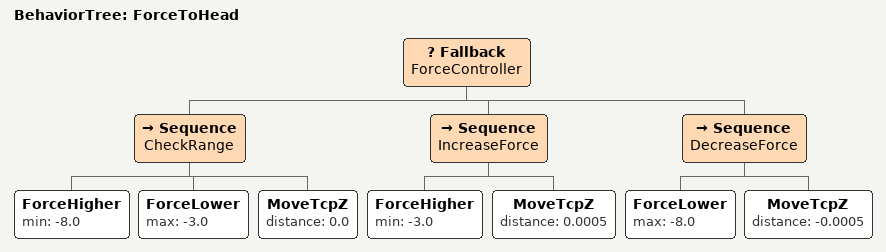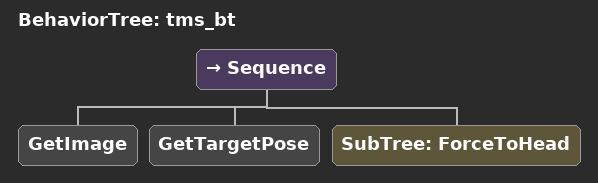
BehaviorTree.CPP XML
<?xml version="1.0" encoding="UTF-8"?>
<root BTCPP_format="4"
      main_tree_to_execute="ForceToHead">
  <BehaviorTree ID="ForceToHead">
    <Fallback name="ForceController">
      <Sequence name="CheckRange">
        <ForceHigher min="-8.0"/>
        <ForceLower max="-3.0"/>
        <MoveTcpZ distance="0.0"/>
      </Sequence>
      <Sequence name="IncreaseForce">
        <ForceHigher min="-3.0"/>
        <MoveTcpZ distance="0.0005"/>
      </Sequence>
      <Sequence name="DecreaseForce">
        <ForceLower max="-8.0"/>
        <MoveTcpZ distance="-0.0005"/>
      </Sequence>
    </Fallback>
  </BehaviorTree>

  <BehaviorTree ID="tms_bt">
    <Sequence>
      <GetImage/>
      <GetTargetPose/>
      <SubTree ID="ForceToHead"/>
    </Sequence>
  </BehaviorTree>

</root>
